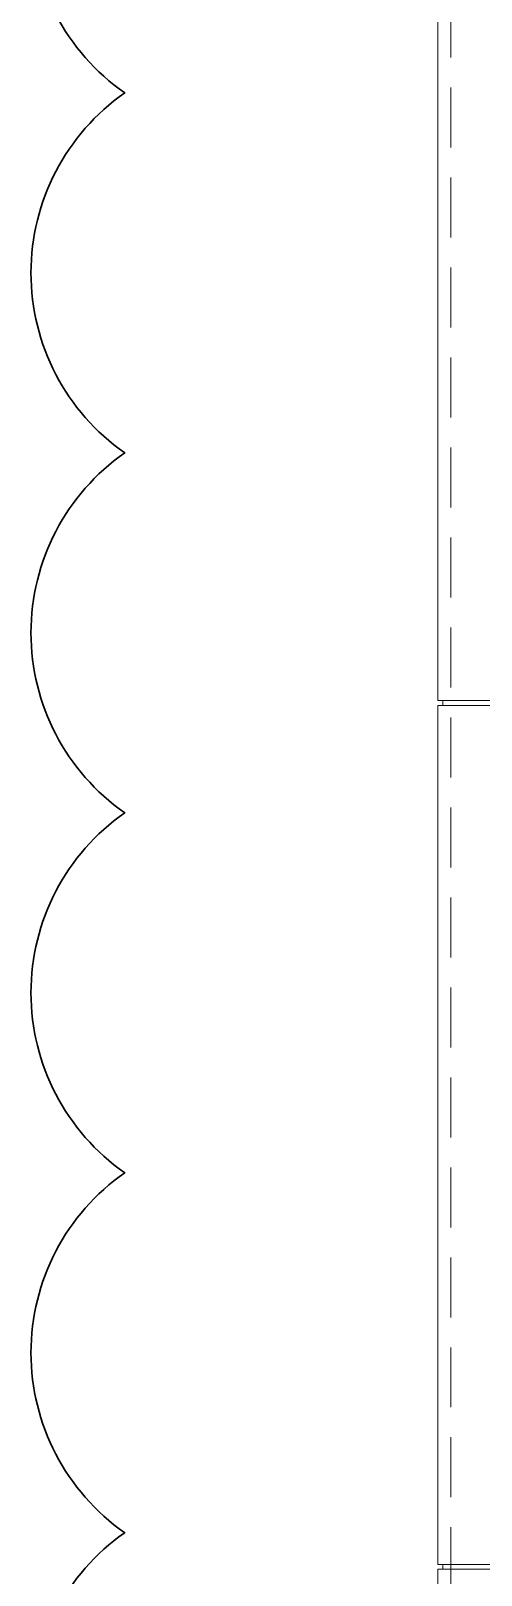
# Model space of a CAD drawing. Header units: metres. Extents: x -17822 to 152406, y -4219 to 19791.
# Drawn here: x 117129 to 117317, y 53 to 697 of the extents above; entities that cross this region are included whole.
import ezdxf

# ---------------------------------------------------------------- set-up
doc = ezdxf.new("R2010")
doc.units = ezdxf.units.M
doc.header["$LTSCALE"] = 100
doc.header["$MEASUREMENT"] = 0
doc.linetypes.add('DOT2', pattern=[0.125, 0, -0.125])
doc.linetypes.add('HIDDEN', pattern=[0.375, 0.25, -0.125])
for name, color, linetype, lineweight in [('06A', 9, 'Continuous', 9), ('06D', 9, 'Continuous', 9), ('20', 9, 'DOT2', 9), ('E-KABLO', 7, 'Continuous', 30)]:
    doc.layers.add(name, color=color, linetype=linetype, lineweight=lineweight)

# ---------------------------------------------------------------- blocks, each defined once
blk = doc.blocks.new('p-cati_porsche')
at = {"layer": '06A'}
for points in [[(-41, -2523.5), (-41, -2881.5)], [(-41, -2881.5), (29, -2881.5)], [(-41, -2881.5), (-39, -2881.5), (-39, -2883.5), (-41, -2883.5)], [(-41, -2883.5), (-41, -3241.5)], [(-41, -2883.5), (29, -2883.5)], [(-41, -3241.5), (29, -3241.5)], [(-41, -3241.5), (-39, -3241.5), (-39, -3243.5), (-41, -3243.5)], [(-41, -3243.5), (-41, -3459.5), (285, -3459.5)], [(-41, -3243.5), (29, -3243.5)]]:
    blk.add_lwpolyline(points, dxfattribs=at)
at = {"layer": '20', "linetype": 'HIDDEN'}
blk.add_lwpolyline([(874.52, -3168.25), (874.52, -3394.7), (23.8, -3394.7), (23.8, -1560.72), (78.47, -1560.72), (78.47, -1501), (-35.58, -1501), (-35.58, -3454.08), (933.57, -3454.08), (933.55, -3168.25)], dxfattribs=at)

msp = doc.modelspace()

# ---------------------------------------------------------------- linework, layer by layer
at = {"layer": 'E-KABLO', "color": 2}
msp.add_lwpolyline([(117168.23, 2620.94, 0.520567), (117168.23, 2470.94, 0.520567), (117168.23, 2320.94, 0.520567), (117168.23, 2170.94, 0.520567), (117168.23, 2020.94, 0.520567), (117168.23, 1870.94, 0.520567), (117168.23, 1720.94, 0.520567), (117168.23, 1570.94, 0.520567), (117168.23, 1420.94, 0.520567), (117168.23, 1270.94, 0.520567), (117168.23, 1120.94, 0.520567), (117168.23, 970.94, 0.520567), (117168.23, 820.94, 0.520567), (117168.23, 670.94, 0.520567), (117168.23, 520.94, 0.520567), (117168.23, 370.94, 0.520567), (117168.23, 220.94, 0.520567), (117168.23, 70.94, 0.520567), (117168.23, -79.06, 0.520567)], format="xyb", dxfattribs=at)

# ---------------------------------------------------------------- block references
at = {"layer": '06D'}
msp.add_blockref('p-cati_porsche', (117339.64, 3299.18), dxfattribs=at)

doc.saveas('drawing.dxf')
